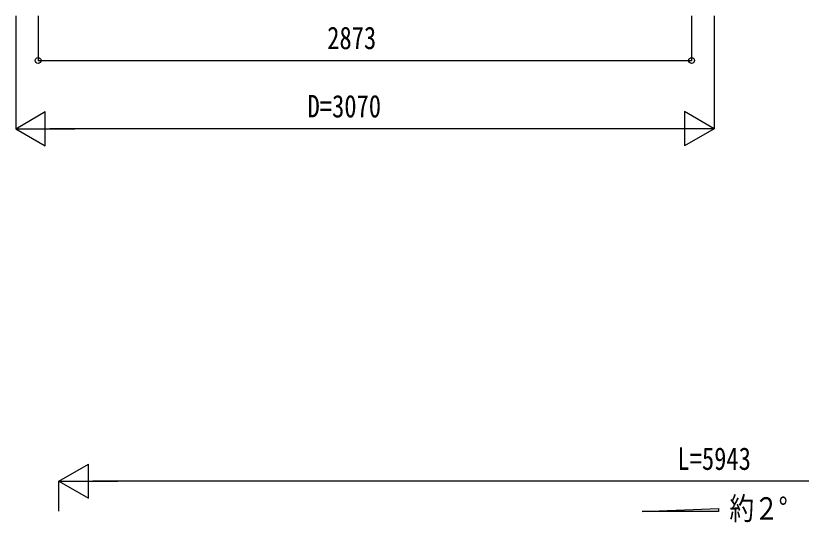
# Model space of a CAD drawing. Units: millimetres, scale not verified. Extents: x -12615 to 12615, y -8910 to 8910.
# Drawn here: x -3672 to -218, y -2122 to 104 of the extents above; entities that cross this region are included whole.
import ezdxf
from ezdxf.enums import TextEntityAlignment as Align

# ---------------------------------------------------------------- set-up
doc = ezdxf.new("R2010")
doc.units = ezdxf.units.MM
doc.header["$LTSCALE"] = 40
doc.layers.add('0-5_YKK_A1', color=4, linetype='Continuous')
doc.layers.add('0-6_YKK_D', color=6, linetype='Continuous')
doc.styles.add('ＭＳ ゴシック', font='')
doc.styles.get('ＭＳ ゴシック').set_extended_font_data('MS Gothic')

msp = doc.modelspace()

# ---------------------------------------------------------------- linework, layer by layer
at = {"layer": '0-5_YKK_A1'}
for p, q in [((-918.53, -2074), (-582.53, -2061.58)), ((-582.53, -2061.58), (-582.53, -2074)), ((-582.53, -2074), (-918.53, -2074))]:
    msp.add_line(p, q, dxfattribs=at)
at = {"layer": '0-6_YKK_D'}
for p, q in [((-3671.95, 104.1), (-3671.95, -393.44)), ((-3573.45, 104.1), (-3573.45, -93.44)), ((-700.45, 104.1), (-700.45, -93.44)), ((-601.95, 104.1), (-601.95, -393.44)), ((-3573.45, -92.44), (-700.45, -92.44)), ((-3671.95, -392.44), (-3542.05, -317.44)), ((-3542.05, -467.44), (-3542.05, -317.44)), ((-601.95, -392.44), (-731.86, -317.44)), ((-731.86, -317.44), (-731.86, -467.44)), ((-3671.95, -392.44), (-3542.05, -467.44)), ((-3671.95, -392.44), (-3412.15, -392.44)), ((-751.95, -392.44), (-3521.95, -392.44)), ((-601.95, -392.44), (-861.76, -392.44)), ((-601.95, -392.44), (-731.86, -467.44)), ((-3482.22, -1941.07), (-3352.32, -1866.07)), ((-3352.32, -2016.07), (-3352.32, -1866.07)), ((-3482.22, -2072.87), (-3482.22, -1940.07)), ((-3482.22, -1941.07), (-3352.32, -2016.07)), ((-3482.22, -1941.07), (-3222.41, -1941.07)), ((2310.29, -1941.07), (-3332.22, -1941.07))]:
    msp.add_line(p, q, dxfattribs=at)
for centre in [(-3573.45, -92.44), (-700.45, -92.44)]:
    msp.add_circle(centre, 12.75, dxfattribs=at)

# ---------------------------------------------------------------- texts
at = {"layer": '0-5_YKK_A1', "style": 'ＭＳ ゴシック', "width": 0.8}
msp.add_text('約２°', height=98.97, dxfattribs=at).set_placement((-533.93, -2140.24), align=Align.BOTTOM_LEFT)
at = {"layer": '0-6_YKK_D', "style": 'ＭＳ ゴシック', "width": 0.8}
for s, p in [('2873', (-2302.55, -72.44)), ('D=3070', (-2388.95, -372.44)), ('L=5943', (-762.96, -1921.07))]:
    msp.add_text(s, height=98.97, dxfattribs=at).set_placement(p, align=Align.BOTTOM_LEFT)

doc.saveas('drawing.dxf')
